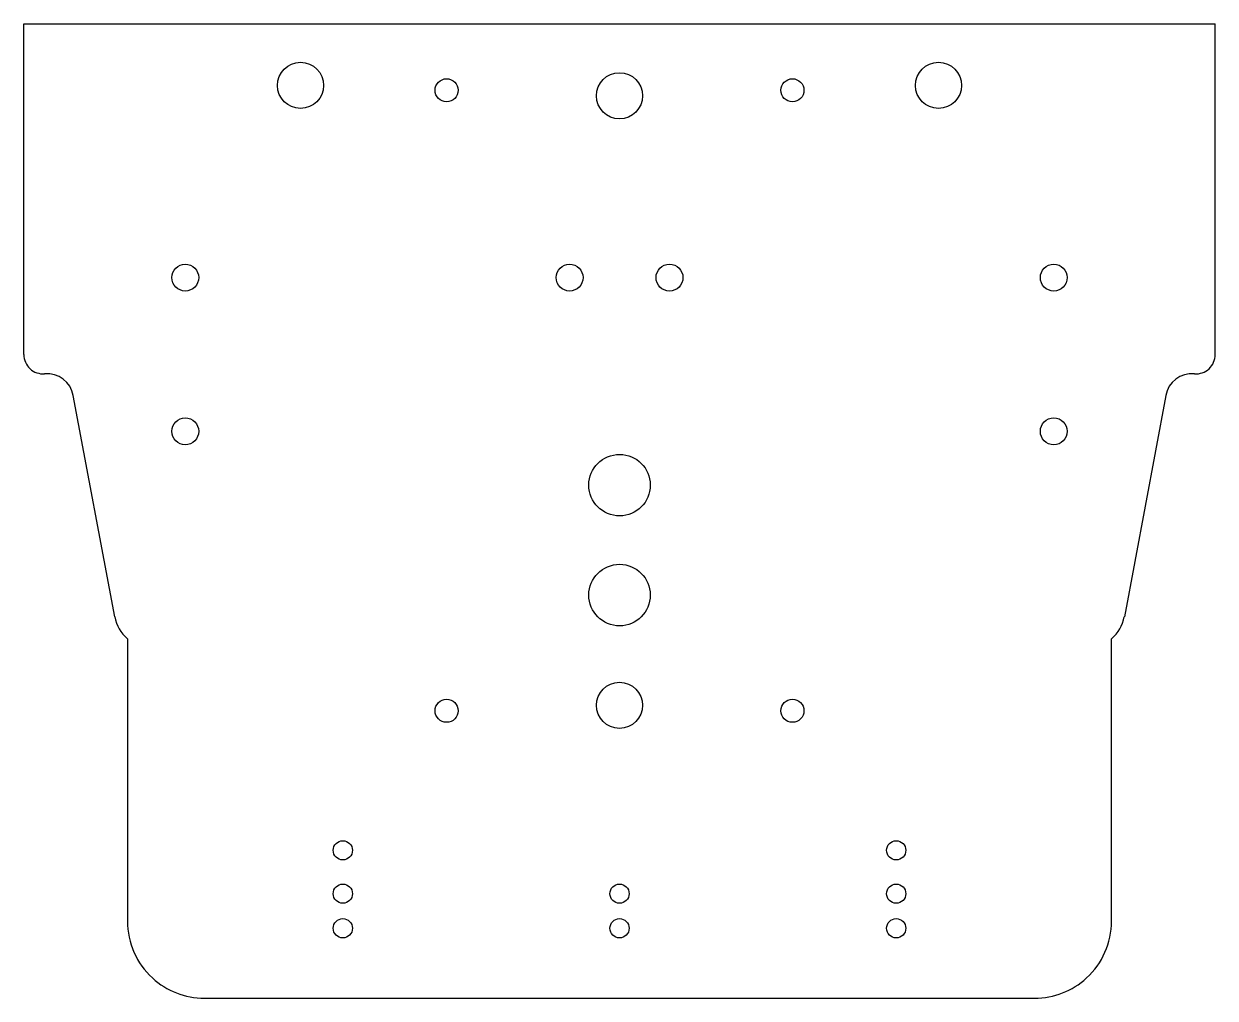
# Model space of a CAD drawing. Header units: millimetres. Extents: x 59 to 214, y 69 to 195.
import ezdxf

# ---------------------------------------------------------------- set-up
doc = ezdxf.new("R2010")
doc.units = ezdxf.units.MM
doc.layers.add('DV1_0', color=7, linetype='Continuous')

msp = doc.modelspace()

# ---------------------------------------------------------------- linework, layer by layer
at = {"layer": 'DV1_0', "color": 7, "linetype": 'Continuous'}
for p, q in [((59.19, 177.3), (59.19, 195.29)), ((59.19, 195.29), (214.19, 195.29)), ((214.19, 177.3), (214.19, 195.29)), ((59.19, 177.3), (59.19, 177.29)), ((59.19, 152.27), (59.19, 177.29)), ((214.19, 177.29), (214.19, 177.3)), ((214.19, 152.27), (214.19, 177.29)), ((71.01, 118.17), (65.62, 146.94)), ((207.75, 146.94), (202.37, 118.17)), ((72.67, 115.29), (72.67, 78.56)), ((200.7, 78.56), (200.7, 115.29)), ((82.67, 68.56), (190.7, 68.56))]:
    msp.add_line(p, q, dxfattribs=at)
for centre, radius in [((95.19, 187.29), 3), ((178.19, 187.29), 3), ((114.19, 186.65), 1.5), ((136.69, 185.94), 3), ((159.19, 186.65), 1.5), ((80.19, 162.29), 1.75), ((130.19, 162.29), 1.75), ((143.19, 162.29), 1.75), ((193.19, 162.29), 1.75), ((80.19, 142.29), 1.75), ((193.19, 142.29), 1.75), ((136.69, 135.29), 4), ((136.69, 120.99), 4), ((136.69, 106.65), 3), ((114.19, 105.94), 1.5), ((159.19, 105.94), 1.5), ((100.69, 87.79), 1.25), ((172.69, 87.79), 1.25), ((100.69, 82.15), 1.25), ((136.69, 82.15), 1.25), ((172.69, 82.15), 1.25), ((100.69, 77.65), 1.25), ((136.69, 77.65), 1.25), ((172.69, 77.65), 1.25)]:
    msp.add_circle(centre, radius, dxfattribs=at)
for centre, radius, start, end in [((61.69, 152.27), 2.5, 180, 274.6947), ((211.69, 152.27), 2.5, 265.3053, 0), ((62.18, 146.29), 3.5, 10.6104, 94.6947), ((211.19, 146.29), 3.5, 85.3053, 169.3896), ((75.92, 119.09), 5, 190.6104, 229.4289), ((197.45, 119.09), 5, 310.5711, 349.3896), ((82.67, 78.56), 10, 180, 227.5429), ((190.7, 78.56), 10, 312.4571, 360), ((82.67, 78.56), 10, 227.5429, 270), ((190.7, 78.56), 10, 270, 312.4571)]:
    msp.add_arc(centre, radius, start, end, dxfattribs=at)

doc.saveas('drawing.dxf')
